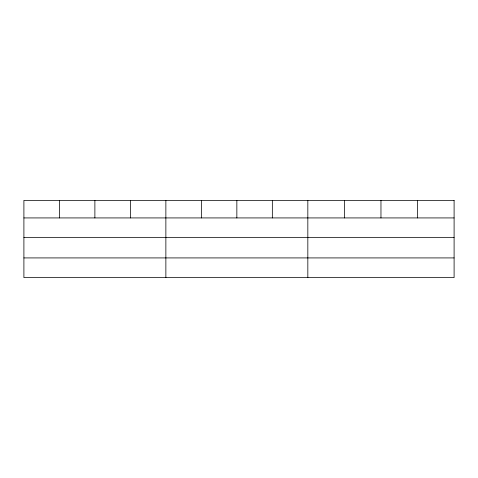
<?xml version="1.0" encoding="UTF-8"?>
<svg xmlns="http://www.w3.org/2000/svg" width="478" height="478" viewBox="0 0 478 478"><rect width="100%" height="100%" fill="white"/><g stroke="black" fill="none" stroke-linecap="round" stroke-linejoin="round"><path stroke-width="0.72" d="M23.9 217.926L454.1 217.926M23.9 237.626L454.1 237.626M23.9 257.917L454.1 257.917M417.533 200.384L417.533 217.926M380.966 200.384L380.966 217.926M344.399 200.384L344.399 217.926M307.832 200.384L307.832 277.616M272.341 200.384L272.341 217.926M236.849 200.384L236.849 217.926M201.358 200.384L201.358 217.926M165.866 200.384L165.866 277.616M130.375 200.384L130.375 217.926M94.883 200.384L94.883 217.926M59.392 200.384L59.392 217.926M454.1 200.384L23.9 200.384L23.9 277.616L454.1 277.616L454.1 200.384"/></g></svg>
